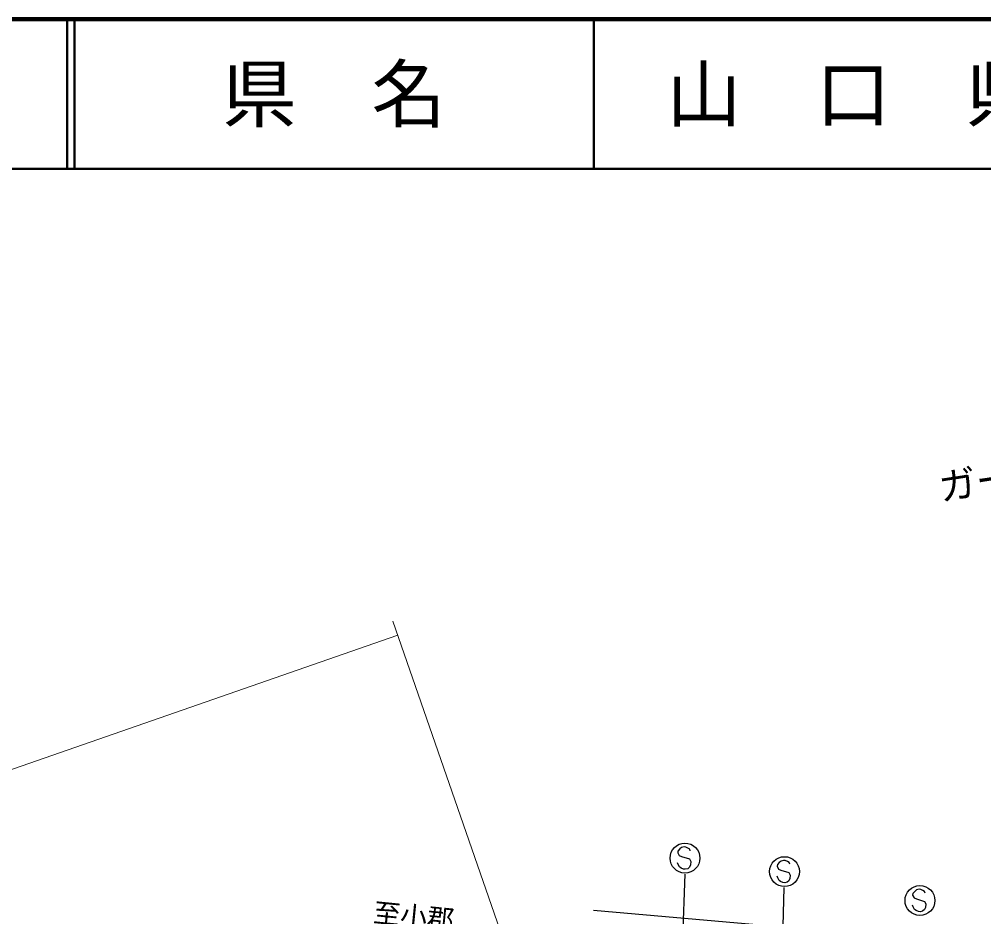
# Model space of a CAD drawing. Units: millimetres, scale not verified. Extents: x 40000 to 680000, y 20000 to 380000.
# Drawn here: x 294554 to 359105, y 319965 to 380000 of the extents above; entities that cross this region are included whole.
import ezdxf
from ezdxf.enums import TextEntityAlignment as Align

# ---------------------------------------------------------------- set-up
doc = ezdxf.new("R2010")
doc.units = ezdxf.units.MM
doc.header["$LTSCALE"] = 1000
for name, color, linetype, lineweight in [('M-BGD', 7, 'Continuous', 25), ('M-STR-HTXT', 7, 'Continuous', 13), ('M-STR-STRC', 7, 'Continuous', 25), ('M-TTL', 2, 'Continuous', 140), ('M-TTL-LINE', 7, 'Continuous', 50)]:
    doc.layers.add(name, color=color, linetype=linetype, lineweight=lineweight)
doc.layers.add('M-TTL-TXT', color=7, linetype='Continuous')
doc.styles.add('ＭＳ ゴシック', font='')
doc.styles.get('ＭＳ ゴシック').set_extended_font_data('MS Gothic')

msp = doc.modelspace()

# ---------------------------------------------------------------- linework, layer by layer
at = {"layer": 'M-BGD'}
msp.add_line((332977, 320396), (562255, 300431), dxfattribs=at)
at = {"layer": 'M-STR-HTXT'}
for p, q in [((332209, 303352), (319559, 339740)), ((253488, 315712), (319888, 338795))]:
    msp.add_line(p, q, dxfattribs=at)
at = {"layer": 'M-STR-STRC'}
for p, q in [((338634, 324353), (338623, 324239)), ((338623, 324239), (338716, 324060)), ((338757, 324497), (338634, 324353)), ((338716, 324060), (338870, 323993)), ((338884, 324595), (338757, 324497)), ((339049, 324635), (338884, 324595)), ((339165, 324624), (339049, 324635)), ((339312, 324557), (339165, 324624)), ((339425, 324487), (339312, 324557)), ((339464, 324377), (339425, 324487)), ((338657, 323465), (338614, 323573)), ((338748, 323291), (338657, 323465)), ((338870, 323993), (339409, 323827)), ((339409, 323827), (339497, 323658)), ((339476, 323429), (339411, 323277)), ((339497, 323658), (339476, 323429)), ((345295, 323449), (345284, 323335)), ((345418, 323593), (345295, 323449)), ((345545, 323691), (345418, 323593)), ((345710, 323731), (345545, 323691)), ((345826, 323719), (345710, 323731)), ((345973, 323653), (345826, 323719)), ((346086, 323583), (345973, 323653)), ((346125, 323473), (346086, 323583)), ((339100, 322807), (338146, 297916)), ((338855, 323222), (338748, 323291)), ((339004, 323153), (338855, 323222)), ((339124, 323141), (339004, 323153)), ((339291, 323176), (339124, 323141)), ((339411, 323277), (339291, 323176)), ((345284, 323335), (345377, 323156)), ((345377, 323156), (345531, 323089)), ((345531, 323089), (346070, 322922)), ((346070, 322922), (346157, 322753)), ((345318, 322561), (345274, 322669)), ((345409, 322386), (345318, 322561)), ((345515, 322317), (345409, 322386)), ((345664, 322248), (345515, 322317)), ((345785, 322236), (345664, 322248)), ((345951, 322272), (345785, 322236)), ((346072, 322373), (345951, 322272)), ((346137, 322525), (346072, 322373)), ((346157, 322753), (346137, 322525)), ((345719, 321926), (345152, 299846)), ((354361, 321514), (354350, 321400)), ((354484, 321658), (354361, 321514)), ((354611, 321756), (354484, 321658)), ((354775, 321796), (354611, 321756)), ((354892, 321785), (354775, 321796)), ((355039, 321718), (354892, 321785)), ((355152, 321648), (355039, 321718)), ((355190, 321538), (355152, 321648)), ((354350, 321400), (354443, 321221)), ((354443, 321221), (354596, 321154)), ((354596, 321154), (355136, 320987)), ((355136, 320987), (355223, 320818)), ((355223, 320818), (355203, 320590)), ((354384, 320626), (354340, 320734)), ((354475, 320452), (354384, 320626)), ((354581, 320382), (354475, 320452)), ((354730, 320313), (354581, 320382)), ((354851, 320301), (354730, 320313)), ((355017, 320337), (354851, 320301)), ((355138, 320438), (355017, 320337)), ((355203, 320590), (355138, 320438))]:
    msp.add_line(p, q, dxfattribs=at)
for centre in [(339111, 323886), (345772, 322981), (354838, 321047)]:
    msp.add_circle(centre, 1000, dxfattribs=at)
at = {"layer": 'M-TTL'}
msp.add_line((680000, 380000), (40000, 380000), dxfattribs=at)
at = {"layer": 'M-TTL-LINE'}
for p, q in [((297750, 380000), (297750, 370000)), ((298250, 380000), (298250, 370000)), ((333000, 380000), (333000, 370000)), ((40000, 370000), (680000, 370000))]:
    msp.add_line(p, q, dxfattribs=at)

# ---------------------------------------------------------------- texts
at = {"layer": 'M-BGD', "style": 'ＭＳ ゴシック'}
msp.add_text('至小郡', height=1320, rotation=354.343, dxfattribs=at).set_placement((318168, 319219), align=Align.BOTTOM_LEFT)
at = {"layer": 'M-STR-HTXT', "style": 'ＭＳ ゴシック'}
msp.add_text('ガードパイプ', height=1833, rotation=8.698, dxfattribs=at).set_placement((356339, 347230), align=Align.BOTTOM_LEFT)
at = {"layer": 'M-TTL-TXT', "style": 'ＭＳ ゴシック'}
for s, p in [('県\u3000名', (315625, 375000)), ('山\u3000口\u3000県', (350375, 375000))]:
    msp.add_text(s, height=3666, dxfattribs=at).set_placement(p, align=Align.MIDDLE_CENTER)

doc.saveas('drawing.dxf')
